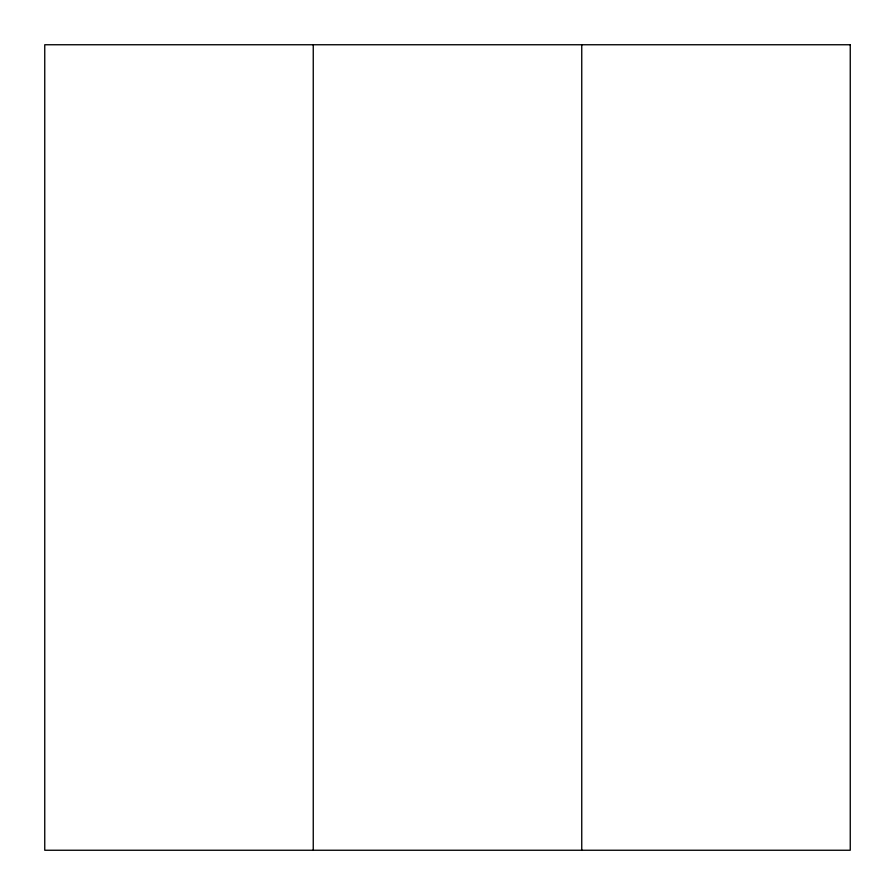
<?xml version="1.0" encoding="UTF-8"?>
<svg xmlns="http://www.w3.org/2000/svg" width="895" height="895" viewBox="0 0 895 895"><rect width="100%" height="100%" fill="white"/><g stroke="black" fill="none" stroke-linecap="round" stroke-linejoin="round"><path stroke-width="1.34" d="M581.75 44.75L581.75 850.25M313.25 44.75L313.25 850.25M850.25 44.75L44.75 44.75L44.75 850.25L850.25 850.25L850.25 44.75"/></g></svg>
